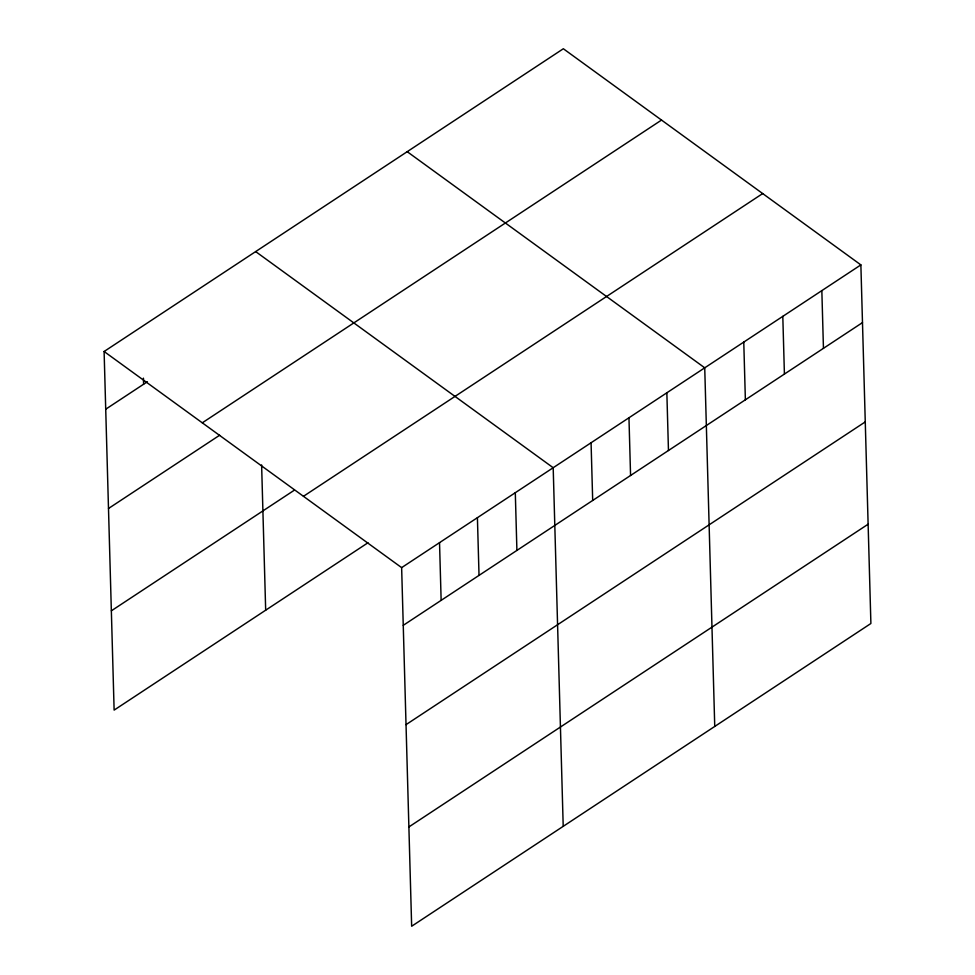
<?xml version="1.0" encoding="UTF-8"?>
<svg xmlns="http://www.w3.org/2000/svg" width="975" height="975" viewBox="0 0 975 975"><rect width="100%" height="100%" fill="white"/><g stroke="black" fill="none" stroke-linecap="round" stroke-linejoin="round"><path stroke-width="1.46" d="M104.106 351.5L563.343 48.75L860.876 264.895L870.894 623.5L411.657 926.25L401.639 567.633L104.106 351.5L114.124 710.105L367.965 542.77M105.727 409.207L147.396 381.725M202.288 422.821L661.525 120.071M108.493 508.499L219.631 435.24M111.357 610.813L294.474 490.096M303.457 496.312L762.694 193.562M401.639 567.633L860.876 264.895M403.248 625.341L862.485 322.603M406.027 724.644L865.264 421.895M408.878 826.946L868.116 524.209M407.209 151.686L704.73 367.819L714.748 726.436M255.657 251.587L553.191 467.732L563.209 826.349M821.84 290.623L823.448 348.331M782.803 316.351L784.412 374.059M743.767 342.091L745.375 399.799M666.851 392.803L668.46 450.511M628.96 417.775L630.569 475.483M591.069 442.747L592.69 500.455M515.3 492.704L516.908 550.412M477.409 517.676L479.03 575.396M439.53 542.661L441.139 600.368M261.617 464.941L265.675 610.204M143.435 378.154L143.605 384.223"/></g></svg>
